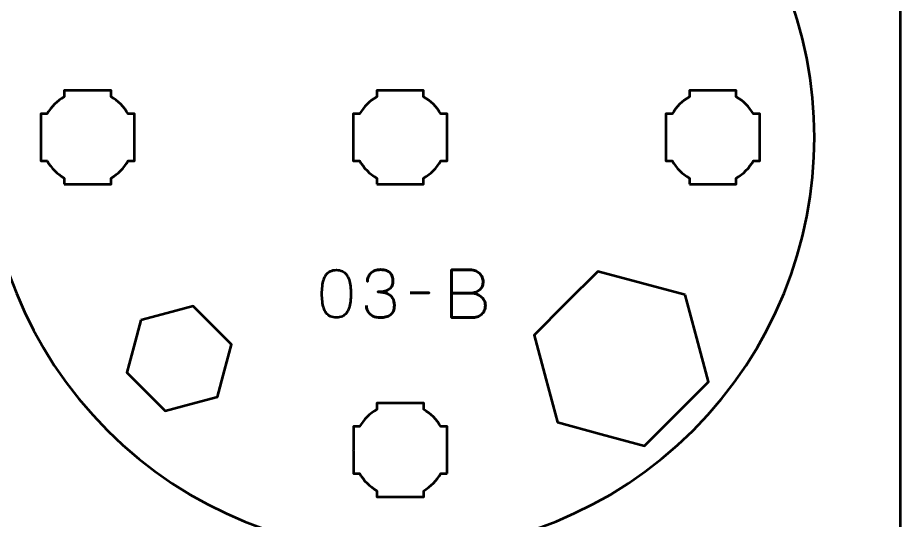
# Model space of a CAD drawing. Header units: centimetres. Extents: x -21 to 0, y -29.7 to 0.
# Drawn here: x -5.65 to 0, y -22.5 to -19.28 of the extents above; entities that cross this region are included whole.
import ezdxf

# ---------------------------------------------------------------- set-up
doc = ezdxf.new("R2010")
doc.units = ezdxf.units.CM
doc.header["$MEASUREMENT"] = 0
doc.layers.add('Layer 1', color=7, linetype='Continuous')

msp = doc.modelspace()

# ---------------------------------------------------------------- linework, layer by layer
at = {"layer": 'Layer 1', "color": 1, "lineweight": 53}
msp.add_open_spline([(-21.00003, -29.19995), (-21.00003, -29.19995), (-21.00003, -2.29992), (-21.00003, -2.29992), (-21.00003, -2.29992), (-21.00003, -2.21709), (-20.93286, -2.14992), (-20.85003, -2.14992), (-20.85003, -2.14992), (-20.7672, -2.14992), (-20.70003, -2.08275), (-20.70003, -1.99992), (-20.70003, -1.99992), (-20.70003, -1.91709), (-20.7672, -1.84992), (-20.85003, -1.84992), (-20.85003, -1.84992), (-20.93286, -1.84992), (-21.00003, -1.78275), (-21.00003, -1.69992), (-21.00003, -1.69992), (-21.00003, -1.61709), (-20.93286, -1.54992), (-20.85003, -1.54992), (-20.85003, -1.54992), (-20.7672, -1.54992), (-20.70003, -1.48275), (-20.70003, -1.39992), (-20.70003, -1.39992), (-20.70003, -1.31709), (-20.7672, -1.24992), (-20.85003, -1.24992), (-20.85003, -1.24992), (-20.93286, -1.24992), (-21.00003, -1.18275), (-21.00003, -1.09992), (-21.00003, -1.09992), (-21.00003, -1.09992), (-21.00003, -0.49992), (-21.00003, -0.49992), (-21.00003, -0.49992), (-21.00003, -0.22295), (-20.77694, 0.00004), (-20.49994, 0.00004), (-20.49994, 0.00004), (-20.49994, 0.00004), (-0.50008, 0.00004), (-0.50008, 0.00004), (-0.50008, 0.00004), (-0.22294, 0.00004), (0.00002, -0.22295), (0.00002, -0.49992), (0.00002, -0.49992), (0.00002, -0.49992), (0.00002, -29.19995), (0.00002, -29.19995), (0.00002, -29.19995), (0.00002, -29.47695), (-0.22294, -29.70004), (-0.50008, -29.70004), (-0.50008, -29.70004), (-0.50008, -29.70004), (-20.49994, -29.70004), (-20.49994, -29.70004), (-20.49994, -29.70004), (-20.77694, -29.70004), (-21.00003, -29.47695), (-21.00003, -29.19995)], degree=3, knots=[0, 0, 0, 0, 0.0588235, 0.0588235, 0.0588235, 0.0588235, 0.1176471, 0.1176471, 0.1176471, 0.1176471, 0.1764706, 0.1764706, 0.1764706, 0.1764706, 0.2352941, 0.2352941, 0.2352941, 0.2352941, 0.2941176, 0.2941176, 0.2941176, 0.2941176, 0.3529412, 0.3529412, 0.3529412, 0.3529412, 0.4117647, 0.4117647, 0.4117647, 0.4117647, 0.4705882, 0.4705882, 0.4705882, 0.4705882, 0.5294118, 0.5294118, 0.5294118, 0.5294118, 0.5882353, 0.5882353, 0.5882353, 0.5882353, 0.6470588, 0.6470588, 0.6470588, 0.6470588, 0.7058824, 0.7058824, 0.7058824, 0.7058824, 0.7647059, 0.7647059, 0.7647059, 0.7647059, 0.8235294, 0.8235294, 0.8235294, 0.8235294, 0.8823529, 0.8823529, 0.8823529, 0.8823529, 0.9411765, 0.9411765, 0.9411765, 0.9411765, 1, 1, 1, 1], dxfattribs=at)
at = {"layer": 'Layer 1', "color": 3, "lineweight": 53}
msp.add_open_spline([(-1.32618, -18.17616), (-0.29148, -19.21086), (-0.29148, -20.8891), (-1.32621, -21.92383), (-1.32621, -21.92383), (-2.36091, -22.95853), (-4.03915, -22.95853), (-5.07385, -21.92383), (-5.07385, -21.92383), (-6.10857, -20.8891), (-6.10857, -19.21086), (-5.07387, -18.17616), (-5.07387, -18.17616), (-4.03915, -17.14143), (-2.36091, -17.14143), (-1.32618, -18.17616)], degree=3, knots=[0, 0, 0, 0, 0.25, 0.25, 0.25, 0.25, 0.5, 0.5, 0.5, 0.5, 0.75, 0.75, 0.75, 0.75, 1, 1, 1, 1], dxfattribs=at)
at = {"layer": 'Layer 1', "lineweight": 53}
for points, knots in [([(-5.35006, -20.34995), (-5.35006, -20.34995), (-5.35006, -20.30975), (-5.35006, -20.30975), (-5.35006, -20.30975), (-5.39558, -20.28342), (-5.43351, -20.24546), (-5.45984, -20.19995), (-5.45984, -20.19995), (-5.45984, -20.19995), (-5.50006, -20.19995), (-5.50006, -20.19995), (-5.50006, -20.19995), (-5.50006, -20.19995), (-5.50006, -19.89995), (-5.50006, -19.89995), (-5.50006, -19.89995), (-5.50006, -19.89995), (-5.45987, -19.89995), (-5.45987, -19.89995), (-5.45987, -19.89995), (-5.43354, -19.85442), (-5.39559, -19.81643), (-5.35006, -19.79007), (-5.35006, -19.79007), (-5.35006, -19.79007), (-5.35006, -19.74995), (-5.35006, -19.74995), (-5.35006, -19.74995), (-5.35006, -19.74995), (-5.20464, -19.74995), (-5.20464, -19.74995), (-5.20464, -19.74995), (-5.20464, -19.74995), (-5.19999, -19.74989), (-5.19999, -19.74989), (-5.19999, -19.74989), (-5.19999, -19.74989), (-5.19535, -19.74995), (-5.19535, -19.74995), (-5.19535, -19.74995), (-5.19535, -19.74995), (-5.05006, -19.74995), (-5.05006, -19.74995), (-5.05006, -19.74995), (-5.05006, -19.74995), (-5.05006, -19.79002), (-5.05006, -19.79002), (-5.05006, -19.79002), (-5.00449, -19.81637), (-4.96648, -19.85437), (-4.94012, -19.89995), (-4.94012, -19.89995), (-4.94012, -19.89995), (-4.90006, -19.89995), (-4.90006, -19.89995), (-4.90006, -19.89995), (-4.90006, -19.89995), (-4.90006, -20.04323), (-4.90006, -20.04323), (-4.90006, -20.04323), (-4.90006, -20.04323), (-4.89998, -20.0499), (-4.89998, -20.0499), (-4.89998, -20.0499), (-4.89998, -20.0499), (-4.90006, -20.05658), (-4.90006, -20.05658), (-4.90006, -20.05658), (-4.90006, -20.05658), (-4.90006, -20.19995), (-4.90006, -20.19995), (-4.90006, -20.19995), (-4.90006, -20.19995), (-4.94016, -20.19995), (-4.94016, -20.19995), (-4.94016, -20.19995), (-4.96652, -20.24549), (-5.00451, -20.28347), (-5.05006, -20.3098), (-5.05006, -20.3098), (-5.05006, -20.3098), (-5.05006, -20.34995), (-5.05006, -20.34995), (-5.05006, -20.34995), (-5.05006, -20.34995), (-5.35006, -20.34995), (-5.35006, -20.34995)], [0, 0, 0, 0, 0.0454545, 0.0454545, 0.0454545, 0.0454545, 0.0909091, 0.0909091, 0.0909091, 0.0909091, 0.1363636, 0.1363636, 0.1363636, 0.1363636, 0.1818182, 0.1818182, 0.1818182, 0.1818182, 0.2272727, 0.2272727, 0.2272727, 0.2272727, 0.2727273, 0.2727273, 0.2727273, 0.2727273, 0.3181818, 0.3181818, 0.3181818, 0.3181818, 0.3636364, 0.3636364, 0.3636364, 0.3636364, 0.4090909, 0.4090909, 0.4090909, 0.4090909, 0.4545455, 0.4545455, 0.4545455, 0.4545455, 0.5, 0.5, 0.5, 0.5, 0.5454545, 0.5454545, 0.5454545, 0.5454545, 0.5909091, 0.5909091, 0.5909091, 0.5909091, 0.6363636, 0.6363636, 0.6363636, 0.6363636, 0.6818182, 0.6818182, 0.6818182, 0.6818182, 0.7272727, 0.7272727, 0.7272727, 0.7272727, 0.7727273, 0.7727273, 0.7727273, 0.7727273, 0.8181818, 0.8181818, 0.8181818, 0.8181818, 0.8636364, 0.8636364, 0.8636364, 0.8636364, 0.9090909, 0.9090909, 0.9090909, 0.9090909, 0.9545455, 0.9545455, 0.9545455, 0.9545455, 1, 1, 1, 1]), ([(-3.35006, -20.34995), (-3.35006, -20.34995), (-3.35006, -20.30975), (-3.35006, -20.30975), (-3.35006, -20.30975), (-3.39558, -20.28342), (-3.43351, -20.24546), (-3.45984, -20.19995), (-3.45984, -20.19995), (-3.45984, -20.19995), (-3.50006, -20.19995), (-3.50006, -20.19995), (-3.50006, -20.19995), (-3.50006, -20.19995), (-3.50006, -19.89995), (-3.50006, -19.89995), (-3.50006, -19.89995), (-3.50006, -19.89995), (-3.45987, -19.89995), (-3.45987, -19.89995), (-3.45987, -19.89995), (-3.43354, -19.85442), (-3.39559, -19.81643), (-3.35006, -19.79007), (-3.35006, -19.79007), (-3.35006, -19.79007), (-3.35006, -19.74995), (-3.35006, -19.74995), (-3.35006, -19.74995), (-3.35006, -19.74995), (-3.20464, -19.74995), (-3.20464, -19.74995), (-3.20464, -19.74995), (-3.20464, -19.74995), (-3.19999, -19.74989), (-3.19999, -19.74989), (-3.19999, -19.74989), (-3.19999, -19.74989), (-3.19535, -19.74995), (-3.19535, -19.74995), (-3.19535, -19.74995), (-3.19535, -19.74995), (-3.05006, -19.74995), (-3.05006, -19.74995), (-3.05006, -19.74995), (-3.05006, -19.74995), (-3.05006, -19.79002), (-3.05006, -19.79002), (-3.05006, -19.79002), (-3.00449, -19.81637), (-2.96648, -19.85437), (-2.94012, -19.89995), (-2.94012, -19.89995), (-2.94012, -19.89995), (-2.90006, -19.89995), (-2.90006, -19.89995), (-2.90006, -19.89995), (-2.90006, -19.89995), (-2.90006, -20.04323), (-2.90006, -20.04323), (-2.90006, -20.04323), (-2.90006, -20.04323), (-2.89998, -20.0499), (-2.89998, -20.0499), (-2.89998, -20.0499), (-2.89998, -20.0499), (-2.90006, -20.05658), (-2.90006, -20.05658), (-2.90006, -20.05658), (-2.90006, -20.05658), (-2.90006, -20.19995), (-2.90006, -20.19995), (-2.90006, -20.19995), (-2.90006, -20.19995), (-2.94016, -20.19995), (-2.94016, -20.19995), (-2.94016, -20.19995), (-2.96652, -20.24549), (-3.00451, -20.28347), (-3.05006, -20.3098), (-3.05006, -20.3098), (-3.05006, -20.3098), (-3.05006, -20.34995), (-3.05006, -20.34995), (-3.05006, -20.34995), (-3.05006, -20.34995), (-3.35006, -20.34995), (-3.35006, -20.34995)], [0, 0, 0, 0, 0.0454545, 0.0454545, 0.0454545, 0.0454545, 0.0909091, 0.0909091, 0.0909091, 0.0909091, 0.1363636, 0.1363636, 0.1363636, 0.1363636, 0.1818182, 0.1818182, 0.1818182, 0.1818182, 0.2272727, 0.2272727, 0.2272727, 0.2272727, 0.2727273, 0.2727273, 0.2727273, 0.2727273, 0.3181818, 0.3181818, 0.3181818, 0.3181818, 0.3636364, 0.3636364, 0.3636364, 0.3636364, 0.4090909, 0.4090909, 0.4090909, 0.4090909, 0.4545455, 0.4545455, 0.4545455, 0.4545455, 0.5, 0.5, 0.5, 0.5, 0.5454545, 0.5454545, 0.5454545, 0.5454545, 0.5909091, 0.5909091, 0.5909091, 0.5909091, 0.6363636, 0.6363636, 0.6363636, 0.6363636, 0.6818182, 0.6818182, 0.6818182, 0.6818182, 0.7272727, 0.7272727, 0.7272727, 0.7272727, 0.7727273, 0.7727273, 0.7727273, 0.7727273, 0.8181818, 0.8181818, 0.8181818, 0.8181818, 0.8636364, 0.8636364, 0.8636364, 0.8636364, 0.9090909, 0.9090909, 0.9090909, 0.9090909, 0.9545455, 0.9545455, 0.9545455, 0.9545455, 1, 1, 1, 1]), ([(-1.35006, -20.34995), (-1.35006, -20.34995), (-1.35006, -20.30975), (-1.35006, -20.30975), (-1.35006, -20.30975), (-1.39558, -20.28342), (-1.43351, -20.24546), (-1.45984, -20.19995), (-1.45984, -20.19995), (-1.45984, -20.19995), (-1.50006, -20.19995), (-1.50006, -20.19995), (-1.50006, -20.19995), (-1.50006, -20.19995), (-1.50006, -19.89995), (-1.50006, -19.89995), (-1.50006, -19.89995), (-1.50006, -19.89995), (-1.45987, -19.89995), (-1.45987, -19.89995), (-1.45987, -19.89995), (-1.43354, -19.85442), (-1.39559, -19.81643), (-1.35006, -19.79007), (-1.35006, -19.79007), (-1.35006, -19.79007), (-1.35006, -19.74995), (-1.35006, -19.74995), (-1.35006, -19.74995), (-1.35006, -19.74995), (-1.20464, -19.74995), (-1.20464, -19.74995), (-1.20464, -19.74995), (-1.20464, -19.74995), (-1.19999, -19.74989), (-1.19999, -19.74989), (-1.19999, -19.74989), (-1.19999, -19.74989), (-1.19535, -19.74995), (-1.19535, -19.74995), (-1.19535, -19.74995), (-1.19535, -19.74995), (-1.05006, -19.74995), (-1.05006, -19.74995), (-1.05006, -19.74995), (-1.05006, -19.74995), (-1.05006, -19.79002), (-1.05006, -19.79002), (-1.05006, -19.79002), (-1.00449, -19.81637), (-0.96648, -19.85437), (-0.94012, -19.89995), (-0.94012, -19.89995), (-0.94012, -19.89995), (-0.90006, -19.89995), (-0.90006, -19.89995), (-0.90006, -19.89995), (-0.90006, -19.89995), (-0.90006, -20.04323), (-0.90006, -20.04323), (-0.90006, -20.04323), (-0.90006, -20.04323), (-0.89998, -20.0499), (-0.89998, -20.0499), (-0.89998, -20.0499), (-0.89998, -20.0499), (-0.90006, -20.05658), (-0.90006, -20.05658), (-0.90006, -20.05658), (-0.90006, -20.05658), (-0.90006, -20.19995), (-0.90006, -20.19995), (-0.90006, -20.19995), (-0.90006, -20.19995), (-0.94016, -20.19995), (-0.94016, -20.19995), (-0.94016, -20.19995), (-0.96652, -20.24549), (-1.00451, -20.28347), (-1.05006, -20.3098), (-1.05006, -20.3098), (-1.05006, -20.3098), (-1.05006, -20.34995), (-1.05006, -20.34995), (-1.05006, -20.34995), (-1.05006, -20.34995), (-1.35006, -20.34995), (-1.35006, -20.34995)], [0, 0, 0, 0, 0.0454545, 0.0454545, 0.0454545, 0.0454545, 0.0909091, 0.0909091, 0.0909091, 0.0909091, 0.1363636, 0.1363636, 0.1363636, 0.1363636, 0.1818182, 0.1818182, 0.1818182, 0.1818182, 0.2272727, 0.2272727, 0.2272727, 0.2272727, 0.2727273, 0.2727273, 0.2727273, 0.2727273, 0.3181818, 0.3181818, 0.3181818, 0.3181818, 0.3636364, 0.3636364, 0.3636364, 0.3636364, 0.4090909, 0.4090909, 0.4090909, 0.4090909, 0.4545455, 0.4545455, 0.4545455, 0.4545455, 0.5, 0.5, 0.5, 0.5, 0.5454545, 0.5454545, 0.5454545, 0.5454545, 0.5909091, 0.5909091, 0.5909091, 0.5909091, 0.6363636, 0.6363636, 0.6363636, 0.6363636, 0.6818182, 0.6818182, 0.6818182, 0.6818182, 0.7272727, 0.7272727, 0.7272727, 0.7272727, 0.7727273, 0.7727273, 0.7727273, 0.7727273, 0.8181818, 0.8181818, 0.8181818, 0.8181818, 0.8636364, 0.8636364, 0.8636364, 0.8636364, 0.9090909, 0.9090909, 0.9090909, 0.9090909, 0.9545455, 0.9545455, 0.9545455, 0.9545455, 1, 1, 1, 1]), ([(-1.37757, -21.05595), (-1.37757, -21.05595), (-1.30286, -21.33478), (-1.30286, -21.33478), (-1.30286, -21.33478), (-1.30286, -21.33478), (-1.22814, -21.61362), (-1.22814, -21.61362), (-1.22814, -21.61362), (-1.22814, -21.61362), (-1.43226, -21.81775), (-1.43226, -21.81775), (-1.43226, -21.81775), (-1.43226, -21.81775), (-1.63639, -22.02187), (-1.63639, -22.02187), (-1.63639, -22.02187), (-1.63639, -22.02187), (-1.91523, -21.94715), (-1.91523, -21.94715), (-1.91523, -21.94715), (-1.91523, -21.94715), (-2.19406, -21.87244), (-2.19406, -21.87244), (-2.19406, -21.87244), (-2.19406, -21.87244), (-2.26878, -21.59361), (-2.26878, -21.59361), (-2.26878, -21.59361), (-2.26878, -21.59361), (-2.34349, -21.31476), (-2.34349, -21.31476), (-2.34349, -21.31476), (-2.34349, -21.31476), (-2.13937, -21.11064), (-2.13937, -21.11064), (-2.13937, -21.11064), (-2.13937, -21.11064), (-1.93525, -20.90652), (-1.93525, -20.90652), (-1.93525, -20.90652), (-1.93525, -20.90652), (-1.6564, -20.98123), (-1.6564, -20.98123), (-1.6564, -20.98123), (-1.6564, -20.98123), (-1.37757, -21.05595), (-1.37757, -21.05595)], [0, 0, 0, 0, 0.0833333, 0.0833333, 0.0833333, 0.0833333, 0.1666667, 0.1666667, 0.1666667, 0.1666667, 0.25, 0.25, 0.25, 0.25, 0.3333333, 0.3333333, 0.3333333, 0.3333333, 0.4166667, 0.4166667, 0.4166667, 0.4166667, 0.5, 0.5, 0.5, 0.5, 0.5833333, 0.5833333, 0.5833333, 0.5833333, 0.6666667, 0.6666667, 0.6666667, 0.6666667, 0.75, 0.75, 0.75, 0.75, 0.8333333, 0.8333333, 0.8333333, 0.8333333, 0.9166667, 0.9166667, 0.9166667, 0.9166667, 1, 1, 1, 1]), ([(-4.85919, -21.21923), (-4.85919, -21.21923), (-4.69189, -21.1744), (-4.69189, -21.1744), (-4.69189, -21.1744), (-4.69189, -21.1744), (-4.52458, -21.12957), (-4.52458, -21.12957), (-4.52458, -21.12957), (-4.52458, -21.12957), (-4.40211, -21.25205), (-4.40211, -21.25205), (-4.40211, -21.25205), (-4.40211, -21.25205), (-4.27963, -21.37452), (-4.27963, -21.37452), (-4.27963, -21.37452), (-4.27963, -21.37452), (-4.32446, -21.54183), (-4.32446, -21.54183), (-4.32446, -21.54183), (-4.32446, -21.54183), (-4.36929, -21.70913), (-4.36929, -21.70913), (-4.36929, -21.70913), (-4.36929, -21.70913), (-4.53659, -21.75396), (-4.53659, -21.75396), (-4.53659, -21.75396), (-4.53659, -21.75396), (-4.7039, -21.79879), (-4.7039, -21.79879), (-4.7039, -21.79879), (-4.7039, -21.79879), (-4.82637, -21.67631), (-4.82637, -21.67631), (-4.82637, -21.67631), (-4.82637, -21.67631), (-4.94885, -21.55384), (-4.94885, -21.55384), (-4.94885, -21.55384), (-4.94885, -21.55384), (-4.90402, -21.38653), (-4.90402, -21.38653), (-4.90402, -21.38653), (-4.90402, -21.38653), (-4.85919, -21.21923), (-4.85919, -21.21923)], [0, 0, 0, 0, 0.0833333, 0.0833333, 0.0833333, 0.0833333, 0.1666667, 0.1666667, 0.1666667, 0.1666667, 0.25, 0.25, 0.25, 0.25, 0.3333333, 0.3333333, 0.3333333, 0.3333333, 0.4166667, 0.4166667, 0.4166667, 0.4166667, 0.5, 0.5, 0.5, 0.5, 0.5833333, 0.5833333, 0.5833333, 0.5833333, 0.6666667, 0.6666667, 0.6666667, 0.6666667, 0.75, 0.75, 0.75, 0.75, 0.8333333, 0.8333333, 0.8333333, 0.8333333, 0.9166667, 0.9166667, 0.9166667, 0.9166667, 1, 1, 1, 1]), ([(-2.89999, -22.19996), (-2.89999, -22.19996), (-2.94019, -22.19996), (-2.94019, -22.19996), (-2.94019, -22.19996), (-2.96652, -22.24548), (-3.00448, -22.28341), (-3.04999, -22.30974), (-3.04999, -22.30974), (-3.04999, -22.30974), (-3.04999, -22.34996), (-3.04999, -22.34996), (-3.04999, -22.34996), (-3.04999, -22.34996), (-3.34999, -22.34996), (-3.34999, -22.34996), (-3.34999, -22.34996), (-3.34999, -22.34996), (-3.34999, -22.30977), (-3.34999, -22.30977), (-3.34999, -22.30977), (-3.39552, -22.28344), (-3.43351, -22.24549), (-3.45987, -22.19996), (-3.45987, -22.19996), (-3.45987, -22.19996), (-3.49999, -22.19996), (-3.49999, -22.19996), (-3.49999, -22.19996), (-3.49999, -22.19996), (-3.49999, -22.05454), (-3.49999, -22.05454), (-3.49999, -22.05454), (-3.49999, -22.05454), (-3.50005, -22.04989), (-3.50005, -22.04989), (-3.50005, -22.04989), (-3.50005, -22.04989), (-3.49999, -22.04525), (-3.49999, -22.04525), (-3.49999, -22.04525), (-3.49999, -22.04525), (-3.49999, -21.89996), (-3.49999, -21.89996), (-3.49999, -21.89996), (-3.49999, -21.89996), (-3.45992, -21.89996), (-3.45992, -21.89996), (-3.45992, -21.89996), (-3.43357, -21.85439), (-3.39557, -21.81638), (-3.34999, -21.79002), (-3.34999, -21.79002), (-3.34999, -21.79002), (-3.34999, -21.74996), (-3.34999, -21.74996), (-3.34999, -21.74996), (-3.34999, -21.74996), (-3.20671, -21.74996), (-3.20671, -21.74996), (-3.20671, -21.74996), (-3.20671, -21.74996), (-3.20004, -21.74988), (-3.20004, -21.74988), (-3.20004, -21.74988), (-3.20004, -21.74988), (-3.19336, -21.74996), (-3.19336, -21.74996), (-3.19336, -21.74996), (-3.19336, -21.74996), (-3.04999, -21.74996), (-3.04999, -21.74996), (-3.04999, -21.74996), (-3.04999, -21.74996), (-3.04999, -21.79006), (-3.04999, -21.79006), (-3.04999, -21.79006), (-3.00445, -21.81642), (-2.96647, -21.85441), (-2.94014, -21.89996), (-2.94014, -21.89996), (-2.94014, -21.89996), (-2.89999, -21.89996), (-2.89999, -21.89996), (-2.89999, -21.89996), (-2.89999, -21.89996), (-2.89999, -22.19996), (-2.89999, -22.19996)], [0, 0, 0, 0, 0.0454545, 0.0454545, 0.0454545, 0.0454545, 0.0909091, 0.0909091, 0.0909091, 0.0909091, 0.1363636, 0.1363636, 0.1363636, 0.1363636, 0.1818182, 0.1818182, 0.1818182, 0.1818182, 0.2272727, 0.2272727, 0.2272727, 0.2272727, 0.2727273, 0.2727273, 0.2727273, 0.2727273, 0.3181818, 0.3181818, 0.3181818, 0.3181818, 0.3636364, 0.3636364, 0.3636364, 0.3636364, 0.4090909, 0.4090909, 0.4090909, 0.4090909, 0.4545455, 0.4545455, 0.4545455, 0.4545455, 0.5, 0.5, 0.5, 0.5, 0.5454545, 0.5454545, 0.5454545, 0.5454545, 0.5909091, 0.5909091, 0.5909091, 0.5909091, 0.6363636, 0.6363636, 0.6363636, 0.6363636, 0.6818182, 0.6818182, 0.6818182, 0.6818182, 0.7272727, 0.7272727, 0.7272727, 0.7272727, 0.7727273, 0.7727273, 0.7727273, 0.7727273, 0.8181818, 0.8181818, 0.8181818, 0.8181818, 0.8636364, 0.8636364, 0.8636364, 0.8636364, 0.9090909, 0.9090909, 0.9090909, 0.9090909, 0.9545455, 0.9545455, 0.9545455, 0.9545455, 1, 1, 1, 1])]:
    msp.add_open_spline(points, degree=3, knots=knots, dxfattribs=at)
at = {"layer": 'Layer 1', "color": 5, "lineweight": 53}
for points, knots in [([(-3.41592, -21.12613), (-3.41585, -21.14137), (-3.41232, -21.15463), (-3.40534, -21.16613), (-3.40534, -21.16613), (-3.39835, -21.17756), (-3.3884, -21.18652), (-3.37542, -21.19294), (-3.37542, -21.19294), (-3.36244, -21.19936), (-3.34685, -21.20261), (-3.32871, -21.20275), (-3.32871, -21.20275), (-3.3151, -21.20275), (-3.30275, -21.20134), (-3.29153, -21.19838), (-3.29153, -21.19838), (-3.28038, -21.19541), (-3.27079, -21.19083), (-3.26267, -21.18455), (-3.26267, -21.18455), (-3.25456, -21.17827), (-3.24835, -21.17015), (-3.24391, -21.16028), (-3.24391, -21.16028), (-3.23953, -21.15033), (-3.23735, -21.1384), (-3.23728, -21.12443), (-3.23728, -21.12443), (-3.2372, -21.10581), (-3.24101, -21.09007), (-3.24856, -21.0773), (-3.24856, -21.0773), (-3.25611, -21.06453), (-3.26783, -21.05494), (-3.28356, -21.04838), (-3.28356, -21.04838), (-3.29929, -21.04181), (-3.31947, -21.0385), (-3.34395, -21.0385), (-3.34395, -21.0385), (-3.32568, -21.03857), (-3.31037, -21.03688), (-3.29788, -21.03342), (-3.29788, -21.03342), (-3.28546, -21.02996), (-3.27552, -21.02509), (-3.26804, -21.01874), (-3.26804, -21.01874), (-3.26056, -21.01246), (-3.25513, -21.00498), (-3.25188, -20.99638), (-3.25188, -20.99638), (-3.24856, -20.98784), (-3.24694, -20.97846), (-3.24701, -20.96823), (-3.24701, -20.96823), (-3.24694, -20.95799), (-3.24835, -20.94854), (-3.25117, -20.93979), (-3.25117, -20.93979), (-3.25393, -20.93104), (-3.25844, -20.92335), (-3.26458, -20.91679), (-3.26458, -20.91679), (-3.27072, -20.91023), (-3.27883, -20.90508), (-3.28878, -20.90141), (-3.28878, -20.90141), (-3.2988, -20.89774), (-3.31101, -20.89591), (-3.32533, -20.89584), (-3.32533, -20.89584), (-3.33958, -20.89591), (-3.35207, -20.89802), (-3.36265, -20.90212), (-3.36265, -20.90212), (-3.37331, -20.90621), (-3.38205, -20.91178), (-3.38911, -20.91891), (-3.38911, -20.91891), (-3.39609, -20.92603), (-3.40132, -20.93415), (-3.40477, -20.94332), (-3.40477, -20.94332), (-3.4083, -20.95249), (-3.40999, -20.96223), (-3.40999, -20.97246), (-3.40999, -20.97246), (-3.40999, -20.96223), (-3.4083, -20.95249), (-3.40477, -20.94332), (-3.40477, -20.94332), (-3.40132, -20.93415), (-3.39609, -20.92603), (-3.38911, -20.91891), (-3.38911, -20.91891), (-3.38205, -20.91178), (-3.37331, -20.90621), (-3.36265, -20.90212), (-3.36265, -20.90212), (-3.35207, -20.89802), (-3.33958, -20.89591), (-3.32533, -20.89584), (-3.32533, -20.89584), (-3.31101, -20.89591), (-3.2988, -20.89774), (-3.28878, -20.90141), (-3.28878, -20.90141), (-3.27883, -20.90508), (-3.27072, -20.91023), (-3.26458, -20.91679), (-3.26458, -20.91679), (-3.25844, -20.92335), (-3.25393, -20.93104), (-3.25117, -20.93979), (-3.25117, -20.93979), (-3.24835, -20.94854), (-3.24694, -20.95799), (-3.24701, -20.96823), (-3.24701, -20.96823), (-3.24694, -20.97846), (-3.24856, -20.98784), (-3.25188, -20.99638), (-3.25188, -20.99638), (-3.25513, -21.00498), (-3.26056, -21.01246), (-3.26804, -21.01874), (-3.26804, -21.01874), (-3.27552, -21.02509), (-3.28546, -21.02996), (-3.29788, -21.03342), (-3.29788, -21.03342), (-3.31037, -21.03688), (-3.32568, -21.03857), (-3.34395, -21.0385), (-3.34395, -21.0385), (-3.31947, -21.0385), (-3.29929, -21.04181), (-3.28356, -21.04838), (-3.28356, -21.04838), (-3.26783, -21.05494), (-3.25611, -21.06453), (-3.24856, -21.0773), (-3.24856, -21.0773), (-3.24101, -21.09007), (-3.2372, -21.10581), (-3.23728, -21.12443), (-3.23728, -21.12443), (-3.23735, -21.1384), (-3.23953, -21.15033), (-3.24391, -21.16028), (-3.24391, -21.16028), (-3.24835, -21.17015), (-3.25456, -21.17827), (-3.26267, -21.18455), (-3.26267, -21.18455), (-3.27079, -21.19083), (-3.28038, -21.19541), (-3.29153, -21.19838), (-3.29153, -21.19838), (-3.30275, -21.20134), (-3.3151, -21.20275), (-3.32871, -21.20275), (-3.32871, -21.20275), (-3.34685, -21.20261), (-3.36244, -21.19936), (-3.37542, -21.19294), (-3.37542, -21.19294), (-3.3884, -21.18652), (-3.39835, -21.17756), (-3.40534, -21.16613), (-3.40534, -21.16613), (-3.41232, -21.15463), (-3.41585, -21.14137), (-3.41592, -21.12613)], [0, 0, 0, 0, 0.0227273, 0.0227273, 0.0227273, 0.0227273, 0.0454545, 0.0454545, 0.0454545, 0.0454545, 0.0681818, 0.0681818, 0.0681818, 0.0681818, 0.0909091, 0.0909091, 0.0909091, 0.0909091, 0.1136364, 0.1136364, 0.1136364, 0.1136364, 0.1363636, 0.1363636, 0.1363636, 0.1363636, 0.1590909, 0.1590909, 0.1590909, 0.1590909, 0.1818182, 0.1818182, 0.1818182, 0.1818182, 0.2045455, 0.2045455, 0.2045455, 0.2045455, 0.2272727, 0.2272727, 0.2272727, 0.2272727, 0.25, 0.25, 0.25, 0.25, 0.2727273, 0.2727273, 0.2727273, 0.2727273, 0.2954545, 0.2954545, 0.2954545, 0.2954545, 0.3181818, 0.3181818, 0.3181818, 0.3181818, 0.3409091, 0.3409091, 0.3409091, 0.3409091, 0.3636364, 0.3636364, 0.3636364, 0.3636364, 0.3863636, 0.3863636, 0.3863636, 0.3863636, 0.4090909, 0.4090909, 0.4090909, 0.4090909, 0.4318182, 0.4318182, 0.4318182, 0.4318182, 0.4545455, 0.4545455, 0.4545455, 0.4545455, 0.4772727, 0.4772727, 0.4772727, 0.4772727, 0.5, 0.5, 0.5, 0.5, 0.5227273, 0.5227273, 0.5227273, 0.5227273, 0.5454545, 0.5454545, 0.5454545, 0.5454545, 0.5681818, 0.5681818, 0.5681818, 0.5681818, 0.5909091, 0.5909091, 0.5909091, 0.5909091, 0.6136364, 0.6136364, 0.6136364, 0.6136364, 0.6363636, 0.6363636, 0.6363636, 0.6363636, 0.6590909, 0.6590909, 0.6590909, 0.6590909, 0.6818182, 0.6818182, 0.6818182, 0.6818182, 0.7045455, 0.7045455, 0.7045455, 0.7045455, 0.7272727, 0.7272727, 0.7272727, 0.7272727, 0.75, 0.75, 0.75, 0.75, 0.7727273, 0.7727273, 0.7727273, 0.7727273, 0.7954545, 0.7954545, 0.7954545, 0.7954545, 0.8181818, 0.8181818, 0.8181818, 0.8181818, 0.8409091, 0.8409091, 0.8409091, 0.8409091, 0.8636364, 0.8636364, 0.8636364, 0.8636364, 0.8863636, 0.8863636, 0.8863636, 0.8863636, 0.9090909, 0.9090909, 0.9090909, 0.9090909, 0.9318182, 0.9318182, 0.9318182, 0.9318182, 0.9545455, 0.9545455, 0.9545455, 0.9545455, 0.9772727, 0.9772727, 0.9772727, 0.9772727, 1, 1, 1, 1]), ([(-3.60853, -21.20275), (-3.59372, -21.20268), (-3.58095, -21.20007), (-3.57029, -21.19499), (-3.57029, -21.19499), (-3.55971, -21.18991), (-3.55089, -21.18264), (-3.54384, -21.1734), (-3.54384, -21.1734), (-3.53685, -21.16409), (-3.53135, -21.15308), (-3.52726, -21.14038), (-3.52726, -21.14038), (-3.52323, -21.12768), (-3.52034, -21.11378), (-3.51872, -21.09854), (-3.51872, -21.09854), (-3.51702, -21.0833), (-3.51618, -21.06728), (-3.51625, -21.05035), (-3.51625, -21.05035), (-3.51618, -21.03349), (-3.51702, -21.01747), (-3.51872, -21.0023), (-3.51872, -21.0023), (-3.52034, -20.98713), (-3.52323, -20.97316), (-3.52726, -20.96046), (-3.52726, -20.96046), (-3.53135, -20.94783), (-3.53685, -20.93683), (-3.54384, -20.92744), (-3.54384, -20.92744), (-3.55089, -20.91813), (-3.55971, -20.91086), (-3.57029, -20.90578), (-3.57029, -20.90578), (-3.58095, -20.90063), (-3.59372, -20.89802), (-3.60853, -20.89795), (-3.60853, -20.89795), (-3.62335, -20.89802), (-3.63612, -20.90063), (-3.64678, -20.90578), (-3.64678, -20.90578), (-3.65736, -20.91086), (-3.66618, -20.91813), (-3.67323, -20.92744), (-3.67323, -20.92744), (-3.68022, -20.93683), (-3.68572, -20.94783), (-3.68981, -20.96046), (-3.68981, -20.96046), (-3.69384, -20.97316), (-3.69673, -20.98713), (-3.69835, -21.0023), (-3.69835, -21.0023), (-3.70004, -21.01747), (-3.70089, -21.03349), (-3.70082, -21.05035), (-3.70082, -21.05035), (-3.70089, -21.06728), (-3.70004, -21.0833), (-3.69835, -21.09854), (-3.69835, -21.09854), (-3.69673, -21.11378), (-3.69384, -21.12768), (-3.68981, -21.14038), (-3.68981, -21.14038), (-3.68572, -21.15308), (-3.68022, -21.16409), (-3.67323, -21.1734), (-3.67323, -21.1734), (-3.66618, -21.18264), (-3.65736, -21.18991), (-3.64678, -21.19499), (-3.64678, -21.19499), (-3.63612, -21.20007), (-3.62335, -21.20268), (-3.60853, -21.20275)], [0, 0, 0, 0, 0.05, 0.05, 0.05, 0.05, 0.1, 0.1, 0.1, 0.1, 0.15, 0.15, 0.15, 0.15, 0.2, 0.2, 0.2, 0.2, 0.25, 0.25, 0.25, 0.25, 0.3, 0.3, 0.3, 0.3, 0.35, 0.35, 0.35, 0.35, 0.4, 0.4, 0.4, 0.4, 0.45, 0.45, 0.45, 0.45, 0.5, 0.5, 0.5, 0.5, 0.55, 0.55, 0.55, 0.55, 0.6, 0.6, 0.6, 0.6, 0.65, 0.65, 0.65, 0.65, 0.7, 0.7, 0.7, 0.7, 0.75, 0.75, 0.75, 0.75, 0.8, 0.8, 0.8, 0.8, 0.85, 0.85, 0.85, 0.85, 0.9, 0.9, 0.9, 0.9, 0.95, 0.95, 0.95, 0.95, 1, 1, 1, 1]), ([(-3.60853, -21.20275), (-3.59372, -21.20268), (-3.58095, -21.20007), (-3.57029, -21.19499), (-3.57029, -21.19499), (-3.55971, -21.18991), (-3.55089, -21.18264), (-3.54384, -21.1734), (-3.54384, -21.1734), (-3.53685, -21.16409), (-3.53135, -21.15308), (-3.52726, -21.14038), (-3.52726, -21.14038), (-3.52323, -21.12768), (-3.52034, -21.11378), (-3.51872, -21.09854), (-3.51872, -21.09854), (-3.51702, -21.0833), (-3.51618, -21.06728), (-3.51625, -21.05035), (-3.51625, -21.05035), (-3.51618, -21.03349), (-3.51702, -21.01747), (-3.51872, -21.0023), (-3.51872, -21.0023), (-3.52034, -20.98713), (-3.52323, -20.97316), (-3.52726, -20.96046), (-3.52726, -20.96046), (-3.53135, -20.94783), (-3.53685, -20.93683), (-3.54384, -20.92744), (-3.54384, -20.92744), (-3.55089, -20.91813), (-3.55971, -20.91086), (-3.57029, -20.90578), (-3.57029, -20.90578), (-3.58095, -20.90063), (-3.59372, -20.89802), (-3.60853, -20.89795), (-3.60853, -20.89795), (-3.62335, -20.89802), (-3.63612, -20.90063), (-3.64678, -20.90578), (-3.64678, -20.90578), (-3.65736, -20.91086), (-3.66618, -20.91813), (-3.67323, -20.92744), (-3.67323, -20.92744), (-3.68022, -20.93683), (-3.68572, -20.94783), (-3.68981, -20.96046), (-3.68981, -20.96046), (-3.69384, -20.97316), (-3.69673, -20.98713), (-3.69835, -21.0023), (-3.69835, -21.0023), (-3.70004, -21.01747), (-3.70089, -21.03349), (-3.70082, -21.05035), (-3.70082, -21.05035), (-3.70089, -21.06728), (-3.70004, -21.0833), (-3.69835, -21.09854), (-3.69835, -21.09854), (-3.69673, -21.11378), (-3.69384, -21.12768), (-3.68981, -21.14038), (-3.68981, -21.14038), (-3.68572, -21.15308), (-3.68022, -21.16409), (-3.67323, -21.1734), (-3.67323, -21.1734), (-3.66618, -21.18264), (-3.65736, -21.18991), (-3.64678, -21.19499), (-3.64678, -21.19499), (-3.63612, -21.20007), (-3.62335, -21.20268), (-3.60853, -21.20275)], [0, 0, 0, 0, 0.05, 0.05, 0.05, 0.05, 0.1, 0.1, 0.1, 0.1, 0.15, 0.15, 0.15, 0.15, 0.2, 0.2, 0.2, 0.2, 0.25, 0.25, 0.25, 0.25, 0.3, 0.3, 0.3, 0.3, 0.35, 0.35, 0.35, 0.35, 0.4, 0.4, 0.4, 0.4, 0.45, 0.45, 0.45, 0.45, 0.5, 0.5, 0.5, 0.5, 0.55, 0.55, 0.55, 0.55, 0.6, 0.6, 0.6, 0.6, 0.65, 0.65, 0.65, 0.65, 0.7, 0.7, 0.7, 0.7, 0.75, 0.75, 0.75, 0.75, 0.8, 0.8, 0.8, 0.8, 0.85, 0.85, 0.85, 0.85, 0.9, 0.9, 0.9, 0.9, 0.95, 0.95, 0.95, 0.95, 1, 1, 1, 1]), ([(-2.87152, -21.04569), (-2.87152, -21.04569), (-2.75426, -21.04569), (-2.75426, -21.04569), (-2.75426, -21.04569), (-2.73902, -21.04562), (-2.72604, -21.04351), (-2.7151, -21.03934), (-2.7151, -21.03934), (-2.70423, -21.03525), (-2.69542, -21.02968), (-2.68857, -21.02269), (-2.68857, -21.02269), (-2.68173, -21.01571), (-2.67679, -21.00781), (-2.67368, -20.99906), (-2.67368, -20.99906), (-2.67065, -20.99038), (-2.66924, -20.98135), (-2.66959, -20.97204), (-2.66959, -20.97204), (-2.67002, -20.96272), (-2.67199, -20.95369), (-2.67552, -20.94487), (-2.67552, -20.94487), (-2.67898, -20.93605), (-2.6842, -20.92808), (-2.69104, -20.92095), (-2.69104, -20.92095), (-2.69788, -20.91383), (-2.70642, -20.90818), (-2.71679, -20.90402), (-2.71679, -20.90402), (-2.72717, -20.89979), (-2.73937, -20.8976), (-2.75341, -20.89753), (-2.75341, -20.89753), (-2.75341, -20.89753), (-2.87152, -20.89753), (-2.87152, -20.89753), (-2.87152, -20.89753), (-2.87152, -20.89753), (-2.87152, -21.20275), (-2.87152, -21.20275), (-2.87152, -21.20275), (-2.87152, -21.20275), (-2.74156, -21.20275), (-2.74156, -21.20275), (-2.74156, -21.20275), (-2.72942, -21.20275), (-2.71813, -21.20099), (-2.70769, -21.19753), (-2.70769, -21.19753), (-2.69725, -21.194), (-2.68815, -21.18899), (-2.68025, -21.18229), (-2.68025, -21.18229), (-2.67241, -21.17566), (-2.66628, -21.16761), (-2.6619, -21.15809), (-2.6619, -21.15809), (-2.65753, -21.14856), (-2.65527, -21.13777), (-2.6552, -21.1257), (-2.6552, -21.1257), (-2.65548, -21.11357), (-2.65802, -21.10263), (-2.66289, -21.09283), (-2.66289, -21.09283), (-2.66776, -21.08302), (-2.67453, -21.07462), (-2.68328, -21.06757), (-2.68328, -21.06757), (-2.69203, -21.06058), (-2.70247, -21.05515), (-2.71447, -21.05141), (-2.71447, -21.05141), (-2.72646, -21.04767), (-2.73972, -21.04577), (-2.75426, -21.04569), (-2.75426, -21.04569), (-2.73972, -21.04577), (-2.72646, -21.04767), (-2.71447, -21.05141), (-2.71447, -21.05141), (-2.70247, -21.05515), (-2.69203, -21.06058), (-2.68328, -21.06757), (-2.68328, -21.06757), (-2.67453, -21.07462), (-2.66776, -21.08302), (-2.66289, -21.09283), (-2.66289, -21.09283), (-2.65802, -21.10263), (-2.65548, -21.11357), (-2.6552, -21.1257), (-2.6552, -21.1257), (-2.65527, -21.13777), (-2.65753, -21.14856), (-2.6619, -21.15809), (-2.6619, -21.15809), (-2.66628, -21.16761), (-2.67241, -21.17566), (-2.68025, -21.18229), (-2.68025, -21.18229), (-2.68815, -21.18899), (-2.69725, -21.194), (-2.70769, -21.19753), (-2.70769, -21.19753), (-2.71813, -21.20099), (-2.72942, -21.20275), (-2.74156, -21.20275), (-2.74156, -21.20275), (-2.74156, -21.20275), (-2.87152, -21.20275), (-2.87152, -21.20275), (-2.87152, -21.20275), (-2.87152, -21.20275), (-2.87152, -20.89753), (-2.87152, -20.89753), (-2.87152, -20.89753), (-2.87152, -20.89753), (-2.75341, -20.89753), (-2.75341, -20.89753), (-2.75341, -20.89753), (-2.73937, -20.8976), (-2.72717, -20.89979), (-2.71679, -20.90402), (-2.71679, -20.90402), (-2.70642, -20.90818), (-2.69788, -20.91383), (-2.69104, -20.92095), (-2.69104, -20.92095), (-2.6842, -20.92808), (-2.67898, -20.93605), (-2.67552, -20.94487), (-2.67552, -20.94487), (-2.67199, -20.95369), (-2.67002, -20.96272), (-2.66959, -20.97204), (-2.66959, -20.97204), (-2.66924, -20.98135), (-2.67065, -20.99038), (-2.67368, -20.99906), (-2.67368, -20.99906), (-2.67679, -21.00781), (-2.68173, -21.01571), (-2.68857, -21.02269), (-2.68857, -21.02269), (-2.69542, -21.02968), (-2.70423, -21.03525), (-2.7151, -21.03934), (-2.7151, -21.03934), (-2.72604, -21.04351), (-2.73902, -21.04562), (-2.75426, -21.04569), (-2.75426, -21.04569), (-2.75426, -21.04569), (-2.87152, -21.04569), (-2.87152, -21.04569)], [0, 0, 0, 0, 0.025, 0.025, 0.025, 0.025, 0.05, 0.05, 0.05, 0.05, 0.075, 0.075, 0.075, 0.075, 0.1, 0.1, 0.1, 0.1, 0.125, 0.125, 0.125, 0.125, 0.15, 0.15, 0.15, 0.15, 0.175, 0.175, 0.175, 0.175, 0.2, 0.2, 0.2, 0.2, 0.225, 0.225, 0.225, 0.225, 0.25, 0.25, 0.25, 0.25, 0.275, 0.275, 0.275, 0.275, 0.3, 0.3, 0.3, 0.3, 0.325, 0.325, 0.325, 0.325, 0.35, 0.35, 0.35, 0.35, 0.375, 0.375, 0.375, 0.375, 0.4, 0.4, 0.4, 0.4, 0.425, 0.425, 0.425, 0.425, 0.45, 0.45, 0.45, 0.45, 0.475, 0.475, 0.475, 0.475, 0.5, 0.5, 0.5, 0.5, 0.525, 0.525, 0.525, 0.525, 0.55, 0.55, 0.55, 0.55, 0.575, 0.575, 0.575, 0.575, 0.6, 0.6, 0.6, 0.6, 0.625, 0.625, 0.625, 0.625, 0.65, 0.65, 0.65, 0.65, 0.675, 0.675, 0.675, 0.675, 0.7, 0.7, 0.7, 0.7, 0.725, 0.725, 0.725, 0.725, 0.75, 0.75, 0.75, 0.75, 0.775, 0.775, 0.775, 0.775, 0.8, 0.8, 0.8, 0.8, 0.825, 0.825, 0.825, 0.825, 0.85, 0.85, 0.85, 0.85, 0.875, 0.875, 0.875, 0.875, 0.9, 0.9, 0.9, 0.9, 0.925, 0.925, 0.925, 0.925, 0.95, 0.95, 0.95, 0.95, 0.975, 0.975, 0.975, 0.975, 1, 1, 1, 1]), ([(-3.13737, -21.04315), (-3.13737, -21.04315), (-3.01418, -21.04315), (-3.01418, -21.04315), (-3.01418, -21.04315), (-3.01418, -21.04315), (-3.13737, -21.04315), (-3.13737, -21.04315)], [0, 0, 0, 0, 0.5, 0.5, 0.5, 0.5, 1, 1, 1, 1])]:
    msp.add_open_spline(points, degree=3, knots=knots, dxfattribs=at)

doc.saveas('drawing.dxf')
